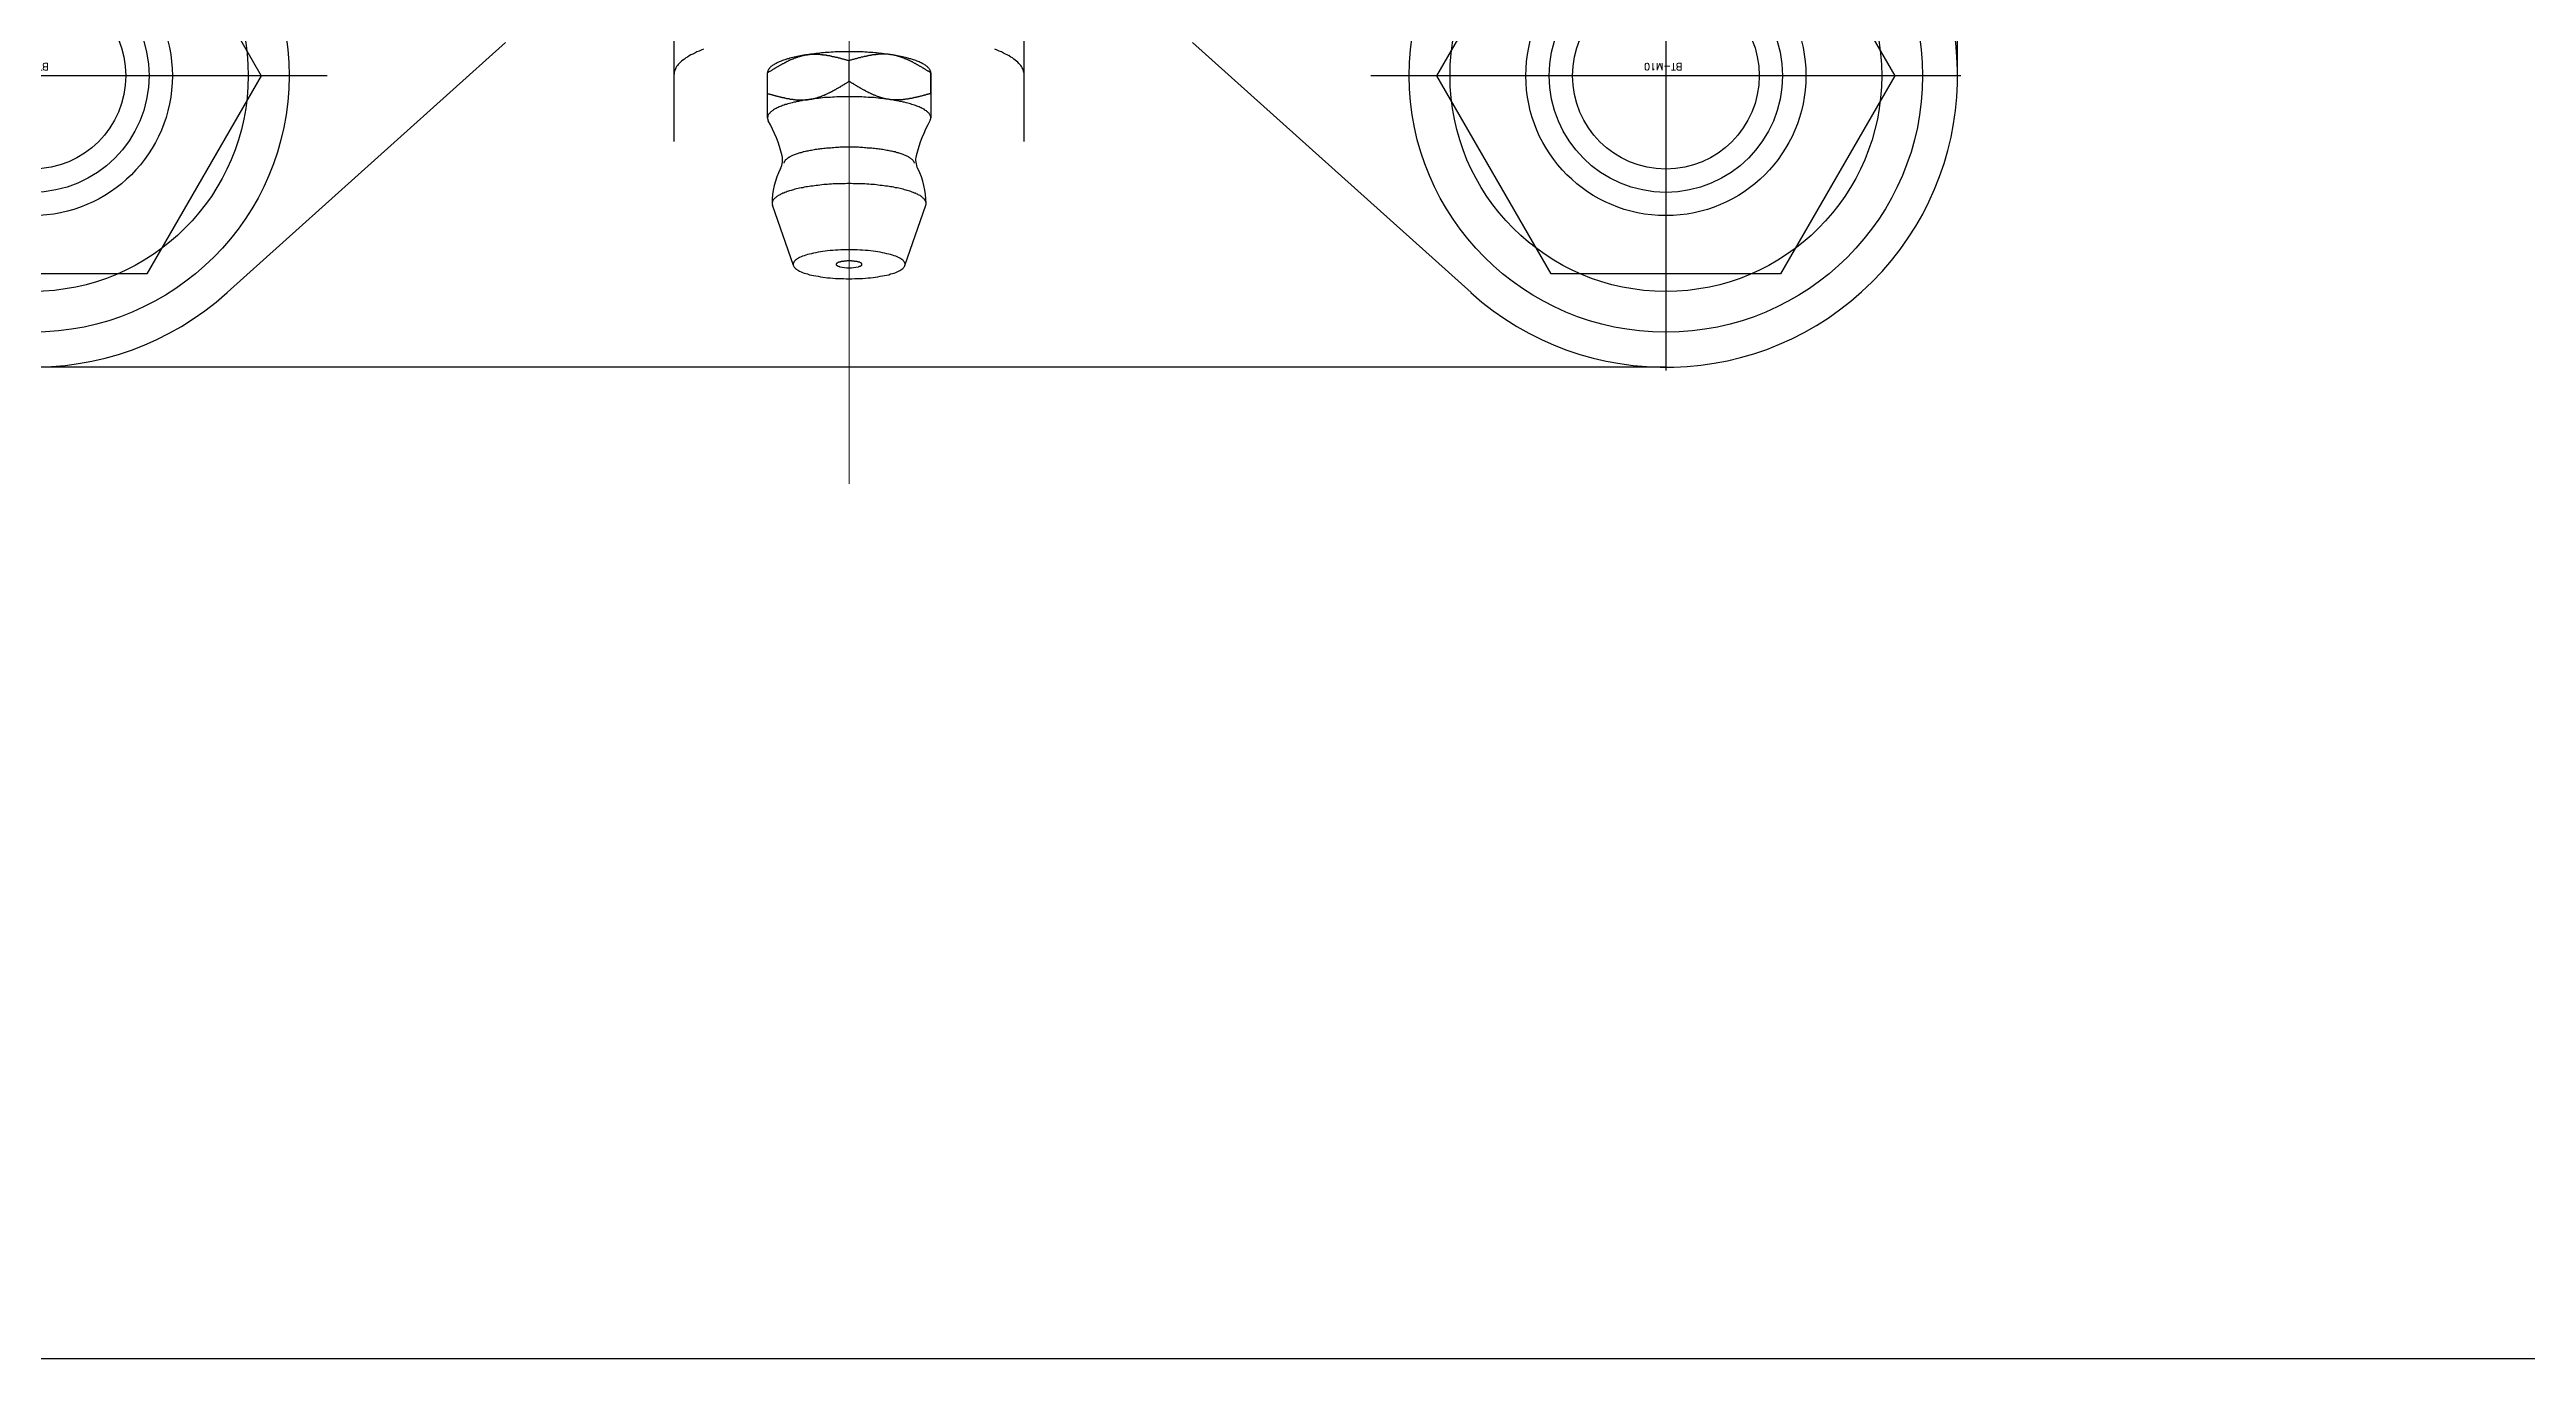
# Model space of a CAD drawing. Header units: millimetres. Extents: x -8731 to 85711, y -14522 to 31379.
# Drawn here: x 28504.2 to 28610.3, y -11994.7 to -11938.6 of the extents above; entities that cross this region are included whole.
import ezdxf

# ---------------------------------------------------------------- set-up
doc = ezdxf.new("R2010")
doc.units = ezdxf.units.MM
doc.header["$LTSCALE"] = 4
doc.linetypes.add('CENTER2', pattern=[28.575, 19.05, -3.175, 3.175, -3.175])
doc.layers.add('05_CENTER', color=4, linetype='CENTER2', lineweight=13)
doc.layers.add('10_DRAFT', color=8, linetype='Continuous', lineweight=0, plot=False)
doc.styles.add('KSS_TXT_L', font='txt.shx', dxfattribs={"height": 9, "bigfont": 'extfont2.shx'})

# ---------------------------------------------------------------- blocks, each defined once
blk = doc.blocks.new('M10Tz_1_1_1')
at = {"color": 0}
for radius in [5, 4]:
    blk.add_circle((0, 0), radius, dxfattribs=at)
at = {"layer": '05_CENTER'}
for p, q in [((0, -8.34), (0, 8.34)), ((8.34, 0), (-8.34, 0))]:
    blk.add_line(p, q, dxfattribs=at)
blk = doc.blocks.new('A$C053E2500_1_1')
at = {"color": 0}
blk.add_line((-90, 170), (-90, 0), dxfattribs=at)
for p in [(-35, 130), (-35, 60)]:
    blk.add_blockref('M10Tz_1_1_1', p)
blk = doc.blocks.new('MUCAF205Ja_1_1')
at = {"color": 0}
for p, q in [((-35, 47.5), (35, 47.5)), ((-14.72, 33.58), (-26.65, 44.3)), ((14.72, 33.58), (26.65, 44.3)), ((-2.39, 43.14), (-3.29, 40.55)), ((2.39, 43.14), (3.29, 40.55)), ((-7.5, 37.82), (-7.5, 32.92)), ((7.5, 37.82), (7.5, 32.92)), ((-3.5, 34.88), (-3.5, 36.81)), ((-3.5, 35.76), (-3.5, 34.88)), ((0, 35.24), (0, 34.35)), ((3.5, 35.76), (3.5, 34.88)), ((-47.5, 35), (-47.5, -35))]:
    blk.add_line(p, q, dxfattribs=at)
for points in [[(-3.5, 35.76), (-3.5, 35.83), (-3.5, 35.9), (-3.5, 35.96), (-3.5, 36.02), (-3.5, 36.08), (-3.5, 36.13), (-3.5, 36.19), (-3.5, 36.24), (-3.5, 36.29), (-3.5, 36.34), (-3.5, 36.38), (-3.5, 36.43), (-3.5, 36.47), (-3.5, 36.51), (-3.5, 36.55), (-3.5, 36.58), (-3.5, 36.62), (-3.5, 36.65), (-3.5, 36.68), (-3.5, 36.71), (-3.5, 36.74), (-3.5, 36.76), (-3.5, 36.79), (-3.5, 36.81)], [(3.5, 36.81), (3.5, 36.79), (3.5, 36.76), (3.5, 36.74), (3.5, 36.71), (3.5, 36.68), (3.5, 36.65), (3.5, 36.62), (3.5, 36.58), (3.5, 36.55), (3.5, 36.51), (3.5, 36.47), (3.5, 36.43), (3.5, 36.38), (3.5, 36.34), (3.5, 36.29), (3.5, 36.24), (3.5, 36.19), (3.5, 36.13), (3.5, 36.08), (3.5, 36.02), (3.5, 35.96), (3.5, 35.9), (3.5, 35.83), (3.5, 35.76)]]:
    blk.add_lwpolyline(points, dxfattribs=at)
for points in [[(2.4, 43.09, 0), (2.4, 43.12, 0), (2.39, 43.15, 0), (2.37, 43.18, 0), (2.35, 43.21, 0), (2.33, 43.24, 0), (2.3, 43.27, 0), (2.26, 43.3, 0), (2.22, 43.32, 0), (2.17, 43.35, 0), (2.12, 43.38, 0), (2.06, 43.41, 0), (2, 43.43, 0), (1.93, 43.46, 0), (1.86, 43.48, 0), (1.78, 43.5, 0), (1.7, 43.53, 0), (1.61, 43.55, 0), (1.52, 43.57, 0), (1.43, 43.58, 0), (1.33, 43.6, 0), (1.23, 43.62, 0), (1.13, 43.63, 0), (1.03, 43.65, 0), (0.92, 43.66, 0), (0.81, 43.67, 0), (0.7, 43.68, 0), (0.58, 43.69, 0), (0.47, 43.7, 0), (0.35, 43.7, 0), (0.24, 43.7, 0), (0.12, 43.71, 0), (0, 43.71, 0), (-0.12, 43.71, 0), (-0.24, 43.7, 0), (-0.35, 43.7, 0), (-0.47, 43.7, 0), (-0.58, 43.69, 0), (-0.7, 43.68, 0), (-0.81, 43.67, 0), (-0.92, 43.66, 0), (-1.03, 43.65, 0), (-1.13, 43.63, 0), (-1.23, 43.62, 0), (-1.33, 43.6, 0), (-1.43, 43.58, 0), (-1.52, 43.57, 0), (-1.61, 43.55, 0), (-1.7, 43.53, 0), (-1.78, 43.5, 0), (-1.86, 43.48, 0), (-1.93, 43.46, 0), (-2, 43.43, 0), (-2.06, 43.41, 0), (-2.12, 43.38, 0), (-2.17, 43.35, 0), (-2.22, 43.32, 0), (-2.26, 43.3, 0), (-2.3, 43.27, 0), (-2.33, 43.24, 0), (-2.35, 43.21, 0), (-2.37, 43.18, 0), (-2.39, 43.15, 0), (-2.4, 43.12, 0), (-2.4, 43.09, 0), (-2.4, 43.06, 0), (-2.39, 43.03, 0), (-2.37, 42.99, 0), (-2.35, 42.96, 0), (-2.33, 42.94, 0), (-2.3, 42.91, 0), (-2.26, 42.88, 0), (-2.22, 42.85, 0), (-2.17, 42.82, 0), (-2.12, 42.79, 0), (-2.06, 42.77, 0), (-2, 42.74, 0), (-1.93, 42.72, 0), (-1.86, 42.69, 0), (-1.78, 42.67, 0), (-1.7, 42.65, 0), (-1.61, 42.63, 0), (-1.52, 42.61, 0), (-1.43, 42.59, 0), (-1.33, 42.57, 0), (-1.23, 42.55, 0), (-1.13, 42.54, 0), (-1.03, 42.52, 0), (-0.92, 42.51, 0), (-0.81, 42.5, 0), (-0.7, 42.49, 0), (-0.58, 42.48, 0), (-0.47, 42.48, 0), (-0.35, 42.47, 0), (-0.24, 42.47, 0), (-0.12, 42.47, 0), (0, 42.46, 0), (0.12, 42.47, 0), (0.24, 42.47, 0), (0.35, 42.47, 0), (0.47, 42.48, 0), (0.58, 42.48, 0), (0.7, 42.49, 0), (0.81, 42.5, 0), (0.92, 42.51, 0), (1.03, 42.52, 0), (1.13, 42.54, 0), (1.23, 42.55, 0), (1.33, 42.57, 0), (1.43, 42.59, 0), (1.52, 42.61, 0), (1.61, 42.63, 0), (1.7, 42.65, 0), (1.78, 42.67, 0), (1.86, 42.69, 0), (1.93, 42.72, 0), (2, 42.74, 0), (2.06, 42.77, 0), (2.12, 42.79, 0), (2.17, 42.82, 0), (2.22, 42.85, 0), (2.26, 42.88, 0), (2.3, 42.91, 0), (2.33, 42.94, 0), (2.35, 42.96, 0), (2.37, 42.99, 0), (2.39, 43.03, 0), (2.4, 43.06, 0), (2.4, 43.09, 0)], [(-0.39, 43.19, 0), (-0.4, 43.19, 0), (-0.41, 43.18, 0), (-0.43, 43.18, 0), (-0.44, 43.17, 0), (-0.45, 43.17, 0), (-0.46, 43.16, 0), (-0.47, 43.16, 0), (-0.49, 43.16, 0), (-0.49, 43.15, 0), (-0.5, 43.15, 0), (-0.51, 43.14, 0), (-0.52, 43.14, 0), (-0.53, 43.13, 0), (-0.53, 43.13, 0), (-0.54, 43.12, 0), (-0.54, 43.12, 0), (-0.55, 43.11, 0), (-0.55, 43.11, 0), (-0.55, 43.1, 0), (-0.55, 43.09, 0), (-0.55, 43.09, 0), (-0.55, 43.08, 0), (-0.55, 43.08, 0), (-0.55, 43.07, 0), (-0.55, 43.07, 0), (-0.55, 43.06, 0), (-0.54, 43.06, 0), (-0.54, 43.05, 0), (-0.53, 43.05, 0), (-0.53, 43.04, 0), (-0.52, 43.04, 0), (-0.51, 43.03, 0), (-0.51, 43.03, 0), (-0.5, 43.02, 0), (-0.49, 43.02, 0), (-0.48, 43.01, 0), (-0.47, 43.01, 0), (-0.46, 43, 0), (-0.44, 43, 0), (-0.43, 43, 0), (-0.42, 42.99, 0), (-0.4, 42.99, 0), (-0.39, 42.98, 0), (-0.37, 42.98, 0), (-0.36, 42.98, 0), (-0.34, 42.97, 0), (-0.33, 42.97, 0), (-0.31, 42.97, 0), (-0.29, 42.96, 0), (-0.28, 42.96, 0), (-0.26, 42.96, 0), (-0.24, 42.96, 0), (-0.22, 42.95, 0), (-0.2, 42.95, 0), (-0.18, 42.95, 0), (-0.16, 42.95, 0), (-0.14, 42.95, 0), (-0.12, 42.95, 0), (-0.1, 42.94, 0), (-0.08, 42.94, 0), (-0.06, 42.94, 0), (-0.04, 42.94, 0), (-0.02, 42.94, 0), (0, 42.94, 0), (0.02, 42.94, 0), (0.04, 42.94, 0), (0.06, 42.94, 0), (0.08, 42.94, 0), (0.1, 42.94, 0), (0.12, 42.95, 0), (0.14, 42.95, 0), (0.16, 42.95, 0), (0.18, 42.95, 0), (0.2, 42.95, 0), (0.22, 42.95, 0), (0.24, 42.96, 0), (0.26, 42.96, 0), (0.28, 42.96, 0), (0.29, 42.96, 0), (0.31, 42.97, 0), (0.33, 42.97, 0), (0.34, 42.97, 0), (0.36, 42.98, 0), (0.37, 42.98, 0), (0.39, 42.98, 0), (0.4, 42.99, 0), (0.42, 42.99, 0), (0.43, 43, 0), (0.44, 43, 0), (0.46, 43, 0), (0.47, 43.01, 0), (0.48, 43.01, 0), (0.49, 43.02, 0), (0.5, 43.02, 0), (0.51, 43.03, 0), (0.51, 43.03, 0), (0.52, 43.04, 0), (0.53, 43.04, 0), (0.53, 43.05, 0), (0.54, 43.05, 0), (0.54, 43.06, 0), (0.55, 43.06, 0), (0.55, 43.07, 0), (0.55, 43.07, 0), (0.55, 43.08, 0), (0.55, 43.08, 0), (0.55, 43.09, 0), (0.55, 43.09, 0), (0.55, 43.1, 0), (0.55, 43.11, 0), (0.55, 43.11, 0), (0.54, 43.12, 0), (0.54, 43.12, 0), (0.53, 43.13, 0), (0.53, 43.13, 0), (0.52, 43.14, 0), (0.51, 43.14, 0), (0.5, 43.15, 0), (0.49, 43.15, 0), (0.49, 43.16, 0), (0.47, 43.16, 0), (0.46, 43.16, 0), (0.45, 43.17, 0), (0.44, 43.17, 0), (0.43, 43.18, 0), (0.41, 43.18, 0), (0.4, 43.19, 0), (0.39, 43.19, 0)], [(-3.29, 40.55, 0), (-3.29, 40.53, 0), (-3.3, 40.51, 0), (-3.3, 40.49, 0), (-3.3, 40.47, 0), (-3.3, 40.44, 0), (-3.29, 40.42, 0), (-3.29, 40.4, 0), (-3.28, 40.38, 0), (-3.27, 40.36, 0), (-3.25, 40.33, 0), (-3.24, 40.31, 0), (-3.22, 40.29, 0), (-3.2, 40.27, 0), (-3.18, 40.25, 0), (-3.15, 40.23, 0), (-3.13, 40.2, 0), (-3.1, 40.18, 0), (-3.07, 40.16, 0), (-3.04, 40.14, 0), (-3, 40.12, 0), (-2.96, 40.1, 0), (-2.93, 40.08, 0), (-2.88, 40.06, 0), (-2.84, 40.04, 0), (-2.8, 40.03, 0), (-2.75, 40.01, 0), (-2.7, 39.99, 0), (-2.65, 39.97, 0), (-2.6, 39.95, 0), (-2.55, 39.94, 0), (-2.49, 39.92, 0), (-2.44, 39.9, 0), (-2.38, 39.89, 0), (-2.32, 39.87, 0), (-2.25, 39.85, 0), (-2.19, 39.84, 0), (-2.13, 39.82, 0), (-2.06, 39.81, 0), (-1.99, 39.8, 0), (-1.92, 39.78, 0), (-1.85, 39.77, 0), (-1.78, 39.76, 0), (-1.71, 39.75, 0), (-1.64, 39.74, 0), (-1.56, 39.73, 0), (-1.49, 39.72, 0), (-1.41, 39.71, 0), (-1.33, 39.7, 0), (-1.25, 39.69, 0), (-1.17, 39.68, 0), (-1.09, 39.67, 0), (-1.01, 39.66, 0), (-0.93, 39.66, 0), (-0.85, 39.65, 0), (-0.76, 39.65, 0), (-0.68, 39.64, 0), (-0.6, 39.64, 0), (-0.51, 39.63, 0), (-0.43, 39.63, 0), (-0.34, 39.63, 0), (-0.26, 39.63, 0), (-0.17, 39.63, 0), (-0.09, 39.62, 0), (0, 39.62, 0), (0.09, 39.62, 0), (0.17, 39.63, 0), (0.26, 39.63, 0), (0.34, 39.63, 0), (0.43, 39.63, 0), (0.51, 39.63, 0), (0.6, 39.64, 0), (0.68, 39.64, 0), (0.76, 39.65, 0), (0.85, 39.65, 0), (0.93, 39.66, 0), (1.01, 39.66, 0), (1.09, 39.67, 0), (1.17, 39.68, 0), (1.25, 39.69, 0), (1.33, 39.7, 0), (1.41, 39.71, 0), (1.49, 39.72, 0), (1.56, 39.73, 0), (1.64, 39.74, 0), (1.71, 39.75, 0), (1.78, 39.76, 0), (1.85, 39.77, 0), (1.92, 39.78, 0), (1.99, 39.8, 0), (2.06, 39.81, 0), (2.13, 39.82, 0), (2.19, 39.84, 0), (2.25, 39.85, 0), (2.32, 39.87, 0), (2.38, 39.89, 0), (2.44, 39.9, 0), (2.49, 39.92, 0), (2.55, 39.94, 0), (2.6, 39.95, 0), (2.65, 39.97, 0), (2.7, 39.99, 0), (2.75, 40.01, 0), (2.8, 40.03, 0), (2.84, 40.04, 0), (2.88, 40.06, 0), (2.93, 40.08, 0), (2.96, 40.1, 0), (3, 40.12, 0), (3.04, 40.14, 0), (3.07, 40.16, 0), (3.1, 40.18, 0), (3.13, 40.2, 0), (3.15, 40.23, 0), (3.18, 40.25, 0), (3.2, 40.27, 0), (3.22, 40.29, 0), (3.24, 40.31, 0), (3.25, 40.33, 0), (3.27, 40.36, 0), (3.28, 40.38, 0), (3.29, 40.4, 0), (3.29, 40.42, 0), (3.3, 40.44, 0), (3.3, 40.47, 0), (3.3, 40.49, 0), (3.3, 40.51, 0), (3.29, 40.53, 0), (3.29, 40.55, 0)], [(-2.8, 38.75, 0), (-2.8, 38.73, 0), (-2.79, 38.71, 0), (-2.78, 38.69, 0), (-2.77, 38.68, 0), (-2.76, 38.66, 0), (-2.75, 38.64, 0), (-2.74, 38.63, 0), (-2.72, 38.61, 0), (-2.7, 38.59, 0), (-2.68, 38.58, 0), (-2.66, 38.56, 0), (-2.64, 38.55, 0), (-2.62, 38.53, 0), (-2.59, 38.51, 0), (-2.57, 38.5, 0), (-2.54, 38.48, 0), (-2.51, 38.47, 0), (-2.48, 38.45, 0), (-2.45, 38.44, 0), (-2.42, 38.42, 0), (-2.38, 38.41, 0), (-2.35, 38.39, 0), (-2.31, 38.38, 0), (-2.27, 38.37, 0), (-2.23, 38.35, 0), (-2.19, 38.34, 0), (-2.15, 38.32, 0), (-2.11, 38.31, 0), (-2.06, 38.3, 0), (-2.02, 38.29, 0), (-1.97, 38.27, 0), (-1.92, 38.26, 0), (-1.87, 38.25, 0), (-1.82, 38.24, 0), (-1.77, 38.23, 0), (-1.72, 38.22, 0), (-1.67, 38.21, 0), (-1.61, 38.2, 0), (-1.56, 38.19, 0), (-1.5, 38.18, 0), (-1.45, 38.17, 0), (-1.39, 38.16, 0), (-1.33, 38.15, 0), (-1.27, 38.15, 0), (-1.22, 38.14, 0), (-1.16, 38.13, 0), (-1.09, 38.12, 0), (-1.03, 38.12, 0), (-0.97, 38.11, 0), (-0.91, 38.11, 0), (-0.85, 38.1, 0), (-0.78, 38.1, 0), (-0.72, 38.09, 0), (-0.66, 38.09, 0), (-0.59, 38.08, 0), (-0.53, 38.08, 0), (-0.46, 38.08, 0), (-0.4, 38.07, 0), (-0.33, 38.07, 0), (-0.26, 38.07, 0), (-0.2, 38.07, 0), (-0.13, 38.07, 0), (-0.07, 38.07, 0), (0, 38.07, 0), (0.07, 38.07, 0), (0.13, 38.07, 0), (0.2, 38.07, 0), (0.26, 38.07, 0), (0.33, 38.07, 0), (0.4, 38.07, 0), (0.46, 38.08, 0), (0.53, 38.08, 0), (0.59, 38.08, 0), (0.66, 38.09, 0), (0.72, 38.09, 0), (0.78, 38.1, 0), (0.85, 38.1, 0), (0.91, 38.11, 0), (0.97, 38.11, 0), (1.03, 38.12, 0), (1.09, 38.12, 0), (1.16, 38.13, 0), (1.22, 38.14, 0), (1.27, 38.15, 0), (1.33, 38.15, 0), (1.39, 38.16, 0), (1.45, 38.17, 0), (1.5, 38.18, 0), (1.56, 38.19, 0), (1.61, 38.2, 0), (1.67, 38.21, 0), (1.72, 38.22, 0), (1.77, 38.23, 0), (1.82, 38.24, 0), (1.87, 38.25, 0), (1.92, 38.26, 0), (1.97, 38.27, 0), (2.02, 38.29, 0), (2.06, 38.3, 0), (2.11, 38.31, 0), (2.15, 38.32, 0), (2.19, 38.34, 0), (2.23, 38.35, 0), (2.27, 38.37, 0), (2.31, 38.38, 0), (2.35, 38.39, 0), (2.38, 38.41, 0), (2.42, 38.42, 0), (2.45, 38.44, 0), (2.48, 38.45, 0), (2.51, 38.47, 0), (2.54, 38.48, 0), (2.57, 38.5, 0), (2.59, 38.51, 0), (2.62, 38.53, 0), (2.64, 38.55, 0), (2.66, 38.56, 0), (2.68, 38.58, 0), (2.7, 38.59, 0), (2.72, 38.61, 0), (2.74, 38.63, 0), (2.75, 38.64, 0), (2.76, 38.66, 0), (2.77, 38.68, 0), (2.78, 38.69, 0), (2.79, 38.71, 0), (2.8, 38.73, 0), (2.8, 38.75, 0)], [(-3.5, 36.81, 0), (-3.5, 36.78, 0), (-3.5, 36.76, 0), (-3.49, 36.74, 0), (-3.48, 36.71, 0), (-3.47, 36.69, 0), (-3.46, 36.67, 0), (-3.44, 36.65, 0), (-3.43, 36.62, 0), (-3.41, 36.6, 0), (-3.38, 36.58, 0), (-3.36, 36.55, 0), (-3.33, 36.53, 0), (-3.31, 36.51, 0), (-3.28, 36.49, 0), (-3.24, 36.47, 0), (-3.21, 36.44, 0), (-3.17, 36.42, 0), (-3.13, 36.4, 0), (-3.09, 36.38, 0), (-3.05, 36.36, 0), (-3, 36.34, 0), (-2.95, 36.32, 0), (-2.9, 36.3, 0), (-2.85, 36.28, 0), (-2.8, 36.26, 0), (-2.75, 36.25, 0), (-2.69, 36.23, 0), (-2.63, 36.21, 0), (-2.57, 36.19, 0), (-2.51, 36.18, 0), (-2.44, 36.16, 0), (-2.38, 36.14, 0), (-2.31, 36.13, 0), (-2.24, 36.11, 0), (-2.17, 36.1, 0), (-2.1, 36.08, 0), (-2.03, 36.07, 0), (-1.96, 36.06, 0), (-1.88, 36.04, 0), (-1.8, 36.03, 0), (-1.73, 36.02, 0), (-1.65, 36.01, 0), (-1.57, 36, 0), (-1.49, 35.99, 0), (-1.41, 35.98, 0), (-1.32, 35.97, 0), (-1.24, 35.96, 0), (-1.15, 35.95, 0), (-1.07, 35.94, 0), (-0.98, 35.94, 0), (-0.9, 35.93, 0), (-0.81, 35.93, 0), (-0.72, 35.92, 0), (-0.63, 35.92, 0), (-0.54, 35.91, 0), (-0.45, 35.91, 0), (-0.37, 35.91, 0), (-0.28, 35.9, 0), (-0.19, 35.9, 0), (-0.1, 35.9, 0), (-0.01, 35.9, 0), (0.08, 35.9, 0), (0.17, 35.9, 0), (0.26, 35.9, 0), (0.35, 35.91, 0), (0.44, 35.91, 0), (0.53, 35.91, 0), (0.62, 35.92, 0), (0.71, 35.92, 0), (0.8, 35.93, 0), (0.88, 35.93, 0), (0.97, 35.94, 0), (1.06, 35.94, 0), (1.14, 35.95, 0), (1.23, 35.96, 0), (1.31, 35.97, 0), (1.39, 35.98, 0), (1.48, 35.99, 0), (1.56, 36, 0), (1.64, 36.01, 0), (1.72, 36.02, 0), (1.79, 36.03, 0), (1.87, 36.04, 0), (1.95, 36.05, 0), (2.02, 36.07, 0), (2.09, 36.08, 0), (2.17, 36.1, 0), (2.24, 36.11, 0), (2.3, 36.13, 0), (2.37, 36.14, 0), (2.44, 36.16, 0), (2.5, 36.17, 0), (2.56, 36.19, 0), (2.62, 36.21, 0), (2.68, 36.23, 0), (2.74, 36.24, 0), (2.79, 36.26, 0), (2.85, 36.28, 0), (2.9, 36.3, 0), (2.95, 36.32, 0), (3, 36.34, 0), (3.04, 36.36, 0), (3.08, 36.38, 0), (3.13, 36.4, 0), (3.17, 36.42, 0), (3.2, 36.44, 0), (3.24, 36.46, 0), (3.27, 36.49, 0), (3.3, 36.51, 0), (3.33, 36.53, 0), (3.36, 36.55, 0), (3.38, 36.57, 0), (3.4, 36.6, 0), (3.42, 36.62, 0), (3.44, 36.64, 0), (3.46, 36.66, 0), (3.47, 36.69, 0), (3.48, 36.71, 0), (3.49, 36.73, 0), (3.49, 36.76, 0), (3.5, 36.78, 0), (3.5, 36.8, 0), (3.5, 36.83, 0), (3.5, 36.85, 0), (3.49, 36.87, 0), (3.48, 36.9, 0), (3.47, 36.92, 0), (3.46, 36.94, 0)], [(-3.46, 36.94, 0), (-3.46, 36.94, 0), (-3.46, 36.94, 0), (-3.46, 36.94, 0), (-3.46, 36.94, 0), (-3.46, 36.94, 0), (-3.46, 36.94, 0), (-3.46, 36.94, 0), (-3.47, 36.93, 0), (-3.47, 36.93, 0), (-3.47, 36.93, 0), (-3.47, 36.93, 0), (-3.47, 36.93, 0), (-3.47, 36.93, 0), (-3.47, 36.93, 0), (-3.47, 36.93, 0), (-3.47, 36.93, 0), (-3.47, 36.93, 0), (-3.47, 36.92, 0), (-3.47, 36.92, 0), (-3.47, 36.92, 0), (-3.47, 36.92, 0), (-3.47, 36.92, 0), (-3.47, 36.92, 0), (-3.47, 36.92, 0), (-3.47, 36.92, 0), (-3.47, 36.92, 0), (-3.48, 36.91, 0), (-3.48, 36.91, 0), (-3.48, 36.91, 0), (-3.48, 36.91, 0), (-3.48, 36.91, 0), (-3.48, 36.91, 0), (-3.48, 36.91, 0), (-3.48, 36.91, 0), (-3.48, 36.91, 0), (-3.48, 36.91, 0), (-3.48, 36.9, 0), (-3.48, 36.9, 0), (-3.48, 36.9, 0), (-3.48, 36.9, 0), (-3.48, 36.9, 0), (-3.48, 36.9, 0), (-3.48, 36.9, 0), (-3.48, 36.9, 0), (-3.48, 36.9, 0), (-3.48, 36.89, 0), (-3.48, 36.89, 0), (-3.48, 36.89, 0), (-3.48, 36.89, 0), (-3.49, 36.89, 0), (-3.49, 36.89, 0), (-3.49, 36.89, 0), (-3.49, 36.89, 0), (-3.49, 36.89, 0), (-3.49, 36.89, 0), (-3.49, 36.88, 0), (-3.49, 36.88, 0), (-3.49, 36.88, 0), (-3.49, 36.88, 0), (-3.49, 36.88, 0), (-3.49, 36.88, 0), (-3.49, 36.88, 0), (-3.49, 36.88, 0), (-3.49, 36.88, 0), (-3.49, 36.87, 0), (-3.49, 36.87, 0), (-3.49, 36.87, 0), (-3.49, 36.87, 0), (-3.49, 36.87, 0), (-3.49, 36.87, 0), (-3.49, 36.87, 0), (-3.49, 36.87, 0), (-3.49, 36.87, 0), (-3.49, 36.87, 0), (-3.49, 36.86, 0), (-3.49, 36.86, 0), (-3.49, 36.86, 0), (-3.49, 36.86, 0), (-3.49, 36.86, 0), (-3.49, 36.86, 0), (-3.49, 36.86, 0), (-3.49, 36.86, 0), (-3.5, 36.86, 0), (-3.5, 36.85, 0), (-3.5, 36.85, 0), (-3.5, 36.85, 0), (-3.5, 36.85, 0), (-3.5, 36.85, 0), (-3.5, 36.85, 0), (-3.5, 36.85, 0), (-3.5, 36.85, 0), (-3.5, 36.85, 0), (-3.5, 36.84, 0), (-3.5, 36.84, 0), (-3.5, 36.84, 0), (-3.5, 36.84, 0), (-3.5, 36.84, 0), (-3.5, 36.84, 0), (-3.5, 36.84, 0), (-3.5, 36.84, 0), (-3.5, 36.84, 0), (-3.5, 36.84, 0), (-3.5, 36.83, 0), (-3.5, 36.83, 0), (-3.5, 36.83, 0), (-3.5, 36.83, 0), (-3.5, 36.83, 0), (-3.5, 36.83, 0), (-3.5, 36.83, 0), (-3.5, 36.83, 0), (-3.5, 36.83, 0), (-3.5, 36.82, 0), (-3.5, 36.82, 0), (-3.5, 36.82, 0), (-3.5, 36.82, 0), (-3.5, 36.82, 0), (-3.5, 36.82, 0), (-3.5, 36.82, 0), (-3.5, 36.82, 0), (-3.5, 36.82, 0), (-3.5, 36.81, 0), (-3.5, 36.81, 0), (-3.5, 36.81, 0), (-3.5, 36.81, 0), (-3.5, 36.81, 0), (-3.5, 36.81, 0), (-3.5, 36.81, 0), (-3.5, 36.81, 0)], [(3.5, 36.81, 0), (3.5, 36.81, 0), (3.5, 36.81, 0), (3.5, 36.81, 0), (3.5, 36.81, 0), (3.5, 36.81, 0), (3.5, 36.81, 0), (3.5, 36.81, 0), (3.5, 36.82, 0), (3.5, 36.82, 0), (3.5, 36.82, 0), (3.5, 36.82, 0), (3.5, 36.82, 0), (3.5, 36.82, 0), (3.5, 36.82, 0), (3.5, 36.82, 0), (3.5, 36.82, 0), (3.5, 36.83, 0), (3.5, 36.83, 0), (3.5, 36.83, 0), (3.5, 36.83, 0), (3.5, 36.83, 0), (3.5, 36.83, 0), (3.5, 36.83, 0), (3.5, 36.83, 0), (3.5, 36.83, 0), (3.5, 36.84, 0), (3.5, 36.84, 0), (3.5, 36.84, 0), (3.5, 36.84, 0), (3.5, 36.84, 0), (3.5, 36.84, 0), (3.5, 36.84, 0), (3.5, 36.84, 0), (3.5, 36.84, 0), (3.5, 36.84, 0), (3.5, 36.85, 0), (3.5, 36.85, 0), (3.5, 36.85, 0), (3.5, 36.85, 0), (3.5, 36.85, 0), (3.5, 36.85, 0), (3.5, 36.85, 0), (3.5, 36.85, 0), (3.5, 36.85, 0), (3.5, 36.86, 0), (3.49, 36.86, 0), (3.49, 36.86, 0), (3.49, 36.86, 0), (3.49, 36.86, 0), (3.49, 36.86, 0), (3.49, 36.86, 0), (3.49, 36.86, 0), (3.49, 36.86, 0), (3.49, 36.87, 0), (3.49, 36.87, 0), (3.49, 36.87, 0), (3.49, 36.87, 0), (3.49, 36.87, 0), (3.49, 36.87, 0), (3.49, 36.87, 0), (3.49, 36.87, 0), (3.49, 36.87, 0), (3.49, 36.87, 0), (3.49, 36.88, 0), (3.49, 36.88, 0), (3.49, 36.88, 0), (3.49, 36.88, 0), (3.49, 36.88, 0), (3.49, 36.88, 0), (3.49, 36.88, 0), (3.49, 36.88, 0), (3.49, 36.88, 0), (3.49, 36.89, 0), (3.49, 36.89, 0), (3.49, 36.89, 0), (3.49, 36.89, 0), (3.49, 36.89, 0), (3.49, 36.89, 0), (3.48, 36.89, 0), (3.48, 36.89, 0), (3.48, 36.89, 0), (3.48, 36.89, 0), (3.48, 36.9, 0), (3.48, 36.9, 0), (3.48, 36.9, 0), (3.48, 36.9, 0), (3.48, 36.9, 0), (3.48, 36.9, 0), (3.48, 36.9, 0), (3.48, 36.9, 0), (3.48, 36.9, 0), (3.48, 36.91, 0), (3.48, 36.91, 0), (3.48, 36.91, 0), (3.48, 36.91, 0), (3.48, 36.91, 0), (3.48, 36.91, 0), (3.48, 36.91, 0), (3.48, 36.91, 0), (3.48, 36.91, 0), (3.48, 36.91, 0), (3.47, 36.92, 0), (3.47, 36.92, 0), (3.47, 36.92, 0), (3.47, 36.92, 0), (3.47, 36.92, 0), (3.47, 36.92, 0), (3.47, 36.92, 0), (3.47, 36.92, 0), (3.47, 36.92, 0), (3.47, 36.93, 0), (3.47, 36.93, 0), (3.47, 36.93, 0), (3.47, 36.93, 0), (3.47, 36.93, 0), (3.47, 36.93, 0), (3.47, 36.93, 0), (3.47, 36.93, 0), (3.47, 36.93, 0), (3.47, 36.93, 0), (3.46, 36.94, 0), (3.46, 36.94, 0), (3.46, 36.94, 0), (3.46, 36.94, 0), (3.46, 36.94, 0), (3.46, 36.94, 0), (3.46, 36.94, 0), (3.46, 36.94, 0)], [(-3.5, 35.76, 0), (-3.48, 35.77, 0), (-3.45, 35.77, 0), (-3.43, 35.78, 0), (-3.41, 35.79, 0), (-3.38, 35.79, 0), (-3.36, 35.8, 0), (-3.34, 35.81, 0), (-3.31, 35.81, 0), (-3.29, 35.82, 0), (-3.27, 35.83, 0), (-3.24, 35.83, 0), (-3.22, 35.84, 0), (-3.2, 35.85, 0), (-3.17, 35.85, 0), (-3.15, 35.86, 0), (-3.13, 35.86, 0), (-3.1, 35.87, 0), (-3.08, 35.88, 0), (-3.06, 35.88, 0), (-3.03, 35.89, 0), (-3.01, 35.89, 0), (-2.99, 35.9, 0), (-2.96, 35.91, 0), (-2.94, 35.91, 0), (-2.92, 35.92, 0), (-2.89, 35.92, 0), (-2.87, 35.93, 0), (-2.85, 35.93, 0), (-2.82, 35.94, 0), (-2.8, 35.94, 0), (-2.78, 35.95, 0), (-2.75, 35.95, 0), (-2.73, 35.96, 0), (-2.71, 35.96, 0), (-2.69, 35.97, 0), (-2.66, 35.97, 0), (-2.64, 35.98, 0), (-2.62, 35.98, 0), (-2.59, 35.98, 0), (-2.57, 35.99, 0), (-2.55, 35.99, 0), (-2.52, 36, 0), (-2.5, 36, 0), (-2.48, 36, 0), (-2.46, 36.01, 0), (-2.43, 36.01, 0), (-2.41, 36.01, 0), (-2.39, 36.02, 0), (-2.36, 36.02, 0), (-2.34, 36.02, 0), (-2.32, 36.02, 0), (-2.3, 36.03, 0), (-2.27, 36.03, 0), (-2.25, 36.03, 0), (-2.23, 36.03, 0), (-2.2, 36.03, 0), (-2.18, 36.03, 0), (-2.16, 36.04, 0), (-2.14, 36.04, 0), (-2.11, 36.04, 0), (-2.09, 36.04, 0), (-2.07, 36.04, 0), (-2.05, 36.04, 0), (-2.02, 36.04, 0), (-2, 36.04, 0), (-1.98, 36.04, 0), (-1.96, 36.04, 0), (-1.93, 36.04, 0), (-1.91, 36.04, 0), (-1.89, 36.04, 0), (-1.87, 36.03, 0), (-1.85, 36.03, 0), (-1.82, 36.03, 0), (-1.8, 36.03, 0), (-1.78, 36.03, 0), (-1.76, 36.02, 0), (-1.73, 36.02, 0), (-1.71, 36.02, 0), (-1.69, 36.01, 0), (-1.67, 36.01, 0), (-1.65, 36.01, 0), (-1.62, 36, 0), (-1.6, 36, 0), (-1.58, 35.99, 0), (-1.56, 35.99, 0), (-1.54, 35.99, 0), (-1.52, 35.98, 0), (-1.49, 35.97, 0), (-1.47, 35.97, 0), (-1.45, 35.96, 0), (-1.43, 35.96, 0), (-1.41, 35.95, 0), (-1.39, 35.95, 0), (-1.36, 35.94, 0), (-1.34, 35.93, 0), (-1.32, 35.92, 0), (-1.3, 35.92, 0), (-1.28, 35.91, 0), (-1.26, 35.9, 0), (-1.24, 35.9, 0), (-1.21, 35.89, 0), (-1.19, 35.88, 0), (-1.17, 35.87, 0), (-1.15, 35.86, 0), (-1.13, 35.85, 0), (-1.11, 35.85, 0), (-1.09, 35.84, 0), (-1.06, 35.83, 0), (-1.04, 35.82, 0), (-1.02, 35.81, 0), (-1, 35.8, 0), (-0.98, 35.79, 0), (-0.96, 35.78, 0), (-0.94, 35.77, 0), (-0.92, 35.76, 0), (-0.9, 35.75, 0), (-0.87, 35.74, 0), (-0.85, 35.73, 0), (-0.83, 35.72, 0), (-0.81, 35.71, 0), (-0.79, 35.7, 0), (-0.77, 35.69, 0), (-0.75, 35.68, 0), (-0.73, 35.67, 0), (-0.71, 35.66, 0), (-0.69, 35.64, 0), (-0.66, 35.63, 0), (-0.64, 35.62, 0), (-0.62, 35.61, 0), (-0.6, 35.6, 0), (-0.58, 35.59, 0), (-0.56, 35.58, 0), (-0.54, 35.56, 0), (-0.52, 35.55, 0), (-0.5, 35.54, 0), (-0.48, 35.53, 0), (-0.46, 35.52, 0), (-0.44, 35.5, 0), (-0.41, 35.49, 0), (-0.39, 35.48, 0), (-0.37, 35.47, 0), (-0.35, 35.45, 0), (-0.33, 35.44, 0), (-0.31, 35.43, 0), (-0.29, 35.42, 0), (-0.27, 35.4, 0), (-0.25, 35.39, 0), (-0.23, 35.38, 0), (-0.21, 35.37, 0), (-0.19, 35.35, 0), (-0.17, 35.34, 0), (-0.14, 35.33, 0), (-0.12, 35.32, 0), (-0.1, 35.3, 0), (-0.08, 35.29, 0), (-0.06, 35.28, 0), (-0.04, 35.26, 0), (-0.02, 35.25, 0), (0, 35.24, 0)], [(3.5, 35.76, 0), (3.48, 35.77, 0), (3.45, 35.77, 0), (3.43, 35.78, 0), (3.41, 35.79, 0), (3.38, 35.79, 0), (3.36, 35.8, 0), (3.34, 35.81, 0), (3.31, 35.81, 0), (3.29, 35.82, 0), (3.27, 35.83, 0), (3.24, 35.83, 0), (3.22, 35.84, 0), (3.2, 35.85, 0), (3.17, 35.85, 0), (3.15, 35.86, 0), (3.13, 35.86, 0), (3.1, 35.87, 0), (3.08, 35.88, 0), (3.06, 35.88, 0), (3.03, 35.89, 0), (3.01, 35.89, 0), (2.99, 35.9, 0), (2.96, 35.91, 0), (2.94, 35.91, 0), (2.92, 35.92, 0), (2.89, 35.92, 0), (2.87, 35.93, 0), (2.85, 35.93, 0), (2.82, 35.94, 0), (2.8, 35.94, 0), (2.78, 35.95, 0), (2.75, 35.95, 0), (2.73, 35.96, 0), (2.71, 35.96, 0), (2.69, 35.97, 0), (2.66, 35.97, 0), (2.64, 35.98, 0), (2.62, 35.98, 0), (2.59, 35.98, 0), (2.57, 35.99, 0), (2.55, 35.99, 0), (2.52, 36, 0), (2.5, 36, 0), (2.48, 36, 0), (2.46, 36.01, 0), (2.43, 36.01, 0), (2.41, 36.01, 0), (2.39, 36.02, 0), (2.36, 36.02, 0), (2.34, 36.02, 0), (2.32, 36.02, 0), (2.3, 36.03, 0), (2.27, 36.03, 0), (2.25, 36.03, 0), (2.23, 36.03, 0), (2.2, 36.03, 0), (2.18, 36.03, 0), (2.16, 36.04, 0), (2.14, 36.04, 0), (2.11, 36.04, 0), (2.09, 36.04, 0), (2.07, 36.04, 0), (2.05, 36.04, 0), (2.02, 36.04, 0), (2, 36.04, 0), (1.98, 36.04, 0), (1.96, 36.04, 0), (1.93, 36.04, 0), (1.91, 36.04, 0), (1.89, 36.04, 0), (1.87, 36.03, 0), (1.85, 36.03, 0), (1.82, 36.03, 0), (1.8, 36.03, 0), (1.78, 36.03, 0), (1.76, 36.02, 0), (1.73, 36.02, 0), (1.71, 36.02, 0), (1.69, 36.01, 0), (1.67, 36.01, 0), (1.65, 36.01, 0), (1.62, 36, 0), (1.6, 36, 0), (1.58, 35.99, 0), (1.56, 35.99, 0), (1.54, 35.99, 0), (1.52, 35.98, 0), (1.49, 35.97, 0), (1.47, 35.97, 0), (1.45, 35.96, 0), (1.43, 35.96, 0), (1.41, 35.95, 0), (1.39, 35.95, 0), (1.36, 35.94, 0), (1.34, 35.93, 0), (1.32, 35.92, 0), (1.3, 35.92, 0), (1.28, 35.91, 0), (1.26, 35.9, 0), (1.24, 35.9, 0), (1.21, 35.89, 0), (1.19, 35.88, 0), (1.17, 35.87, 0), (1.15, 35.86, 0), (1.13, 35.85, 0), (1.11, 35.85, 0), (1.09, 35.84, 0), (1.06, 35.83, 0), (1.04, 35.82, 0), (1.02, 35.81, 0), (1, 35.8, 0), (0.98, 35.79, 0), (0.96, 35.78, 0), (0.94, 35.77, 0), (0.92, 35.76, 0), (0.9, 35.75, 0), (0.87, 35.74, 0), (0.85, 35.73, 0), (0.83, 35.72, 0), (0.81, 35.71, 0), (0.79, 35.7, 0), (0.77, 35.69, 0), (0.75, 35.68, 0), (0.73, 35.67, 0), (0.71, 35.66, 0), (0.69, 35.64, 0), (0.66, 35.63, 0), (0.64, 35.62, 0), (0.62, 35.61, 0), (0.6, 35.6, 0), (0.58, 35.59, 0), (0.56, 35.58, 0), (0.54, 35.56, 0), (0.52, 35.55, 0), (0.5, 35.54, 0), (0.48, 35.53, 0), (0.46, 35.52, 0), (0.44, 35.5, 0), (0.41, 35.49, 0), (0.39, 35.48, 0), (0.37, 35.47, 0), (0.35, 35.45, 0), (0.33, 35.44, 0), (0.31, 35.43, 0), (0.29, 35.42, 0), (0.27, 35.4, 0), (0.25, 35.39, 0), (0.23, 35.38, 0), (0.21, 35.37, 0), (0.19, 35.35, 0), (0.17, 35.34, 0), (0.14, 35.33, 0), (0.12, 35.32, 0), (0.1, 35.3, 0), (0.08, 35.29, 0), (0.06, 35.28, 0), (0.04, 35.26, 0), (0.02, 35.25, 0), (0, 35.24, 0)], [(-7.5, 34.94, 0), (-7.5, 34.89, 0), (-7.49, 34.85, 0), (-7.48, 34.8, 0), (-7.46, 34.75, 0), (-7.44, 34.7, 0), (-7.42, 34.66, 0), (-7.39, 34.61, 0), (-7.36, 34.56, 0), (-7.32, 34.52, 0), (-7.28, 34.47, 0), (-7.23, 34.42, 0), (-7.18, 34.38, 0), (-7.12, 34.33, 0), (-7.06, 34.29, 0), (-7, 34.24, 0), (-6.93, 34.2, 0), (-6.86, 34.15, 0), (-6.78, 34.11, 0), (-6.7, 34.07, 0), (-6.61, 34.03, 0), (-6.53, 33.98, 0), (-6.43, 33.94, 0), (-6.34, 33.9, 0), (-6.24, 33.86, 0)], [(6.24, 33.86, 0), (6.34, 33.9, 0), (6.43, 33.94, 0), (6.53, 33.98, 0), (6.61, 34.03, 0), (6.7, 34.07, 0), (6.78, 34.11, 0), (6.86, 34.15, 0), (6.93, 34.2, 0), (7, 34.24, 0), (7.06, 34.29, 0), (7.12, 34.33, 0), (7.18, 34.38, 0), (7.23, 34.42, 0), (7.28, 34.47, 0), (7.32, 34.52, 0), (7.36, 34.56, 0), (7.39, 34.61, 0), (7.42, 34.66, 0), (7.44, 34.7, 0), (7.46, 34.75, 0), (7.48, 34.8, 0), (7.49, 34.85, 0), (7.5, 34.89, 0), (7.5, 34.94, 0)], [(-3.5, 34.88, 0), (-3.5, 34.85, 0), (-3.5, 34.83, 0), (-3.49, 34.81, 0), (-3.48, 34.79, 0), (-3.47, 34.76, 0), (-3.46, 34.74, 0), (-3.45, 34.72, 0), (-3.43, 34.7, 0), (-3.41, 34.68, 0), (-3.39, 34.66, 0), (-3.37, 34.63, 0), (-3.35, 34.61, 0), (-3.32, 34.59, 0), (-3.3, 34.57, 0), (-3.27, 34.55, 0), (-3.23, 34.53, 0), (-3.2, 34.51, 0), (-3.16, 34.49, 0), (-3.13, 34.47, 0), (-3.09, 34.45, 0), (-3.04, 34.43, 0), (-3, 34.41, 0), (-2.96, 34.39, 0), (-2.91, 34.37, 0), (-2.86, 34.35, 0), (-2.81, 34.34, 0), (-2.76, 34.32, 0), (-2.71, 34.3, 0), (-2.65, 34.28, 0), (-2.59, 34.27, 0), (-2.53, 34.25, 0), (-2.47, 34.24, 0), (-2.41, 34.22, 0), (-2.35, 34.2, 0), (-2.29, 34.19, 0), (-2.22, 34.18, 0), (-2.15, 34.16, 0), (-2.08, 34.15, 0), (-2.01, 34.13, 0), (-1.94, 34.12, 0), (-1.87, 34.11, 0), (-1.8, 34.1, 0), (-1.72, 34.09, 0), (-1.65, 34.08, 0), (-1.57, 34.07, 0), (-1.5, 34.06, 0), (-1.42, 34.05, 0), (-1.34, 34.04, 0), (-1.26, 34.03, 0), (-1.18, 34.02, 0), (-1.1, 34.02, 0), (-1.02, 34.01, 0), (-0.93, 34, 0), (-0.85, 34, 0), (-0.77, 33.99, 0), (-0.68, 33.99, 0), (-0.6, 33.98, 0), (-0.51, 33.98, 0), (-0.43, 33.98, 0), (-0.34, 33.97, 0), (-0.26, 33.97, 0), (-0.17, 33.97, 0), (-0.09, 33.97, 0), (0, 33.97, 0), (0.09, 33.97, 0), (0.17, 33.97, 0), (0.26, 33.97, 0), (0.34, 33.97, 0), (0.43, 33.98, 0), (0.51, 33.98, 0), (0.6, 33.98, 0), (0.68, 33.99, 0), (0.77, 33.99, 0), (0.85, 34, 0), (0.93, 34, 0), (1.02, 34.01, 0), (1.1, 34.02, 0), (1.18, 34.02, 0), (1.26, 34.03, 0), (1.34, 34.04, 0), (1.42, 34.05, 0), (1.5, 34.06, 0), (1.57, 34.07, 0), (1.65, 34.08, 0), (1.73, 34.09, 0), (1.8, 34.1, 0), (1.87, 34.11, 0), (1.94, 34.12, 0), (2.02, 34.14, 0), (2.09, 34.15, 0), (2.15, 34.16, 0), (2.22, 34.18, 0), (2.29, 34.19, 0), (2.35, 34.2, 0), (2.41, 34.22, 0), (2.48, 34.24, 0), (2.54, 34.25, 0), (2.59, 34.27, 0), (2.65, 34.28, 0), (2.71, 34.3, 0), (2.76, 34.32, 0), (2.81, 34.34, 0), (2.86, 34.35, 0), (2.91, 34.37, 0), (2.96, 34.39, 0), (3, 34.41, 0), (3.05, 34.43, 0), (3.09, 34.45, 0), (3.13, 34.47, 0), (3.16, 34.49, 0), (3.2, 34.51, 0), (3.23, 34.53, 0), (3.27, 34.55, 0), (3.3, 34.57, 0), (3.32, 34.59, 0), (3.35, 34.61, 0), (3.37, 34.63, 0), (3.4, 34.66, 0), (3.41, 34.68, 0), (3.43, 34.7, 0), (3.45, 34.72, 0), (3.46, 34.74, 0), (3.47, 34.76, 0), (3.48, 34.79, 0), (3.49, 34.81, 0), (3.5, 34.83, 0), (3.5, 34.85, 0), (3.5, 34.88, 0)], [(-3.5, 34.88, 0), (-3.48, 34.86, 0), (-3.46, 34.85, 0), (-3.44, 34.84, 0), (-3.42, 34.82, 0), (-3.4, 34.81, 0), (-3.38, 34.8, 0), (-3.36, 34.79, 0), (-3.33, 34.77, 0), (-3.31, 34.76, 0), (-3.29, 34.75, 0), (-3.27, 34.74, 0), (-3.25, 34.72, 0), (-3.23, 34.71, 0), (-3.21, 34.7, 0), (-3.19, 34.68, 0), (-3.17, 34.67, 0), (-3.15, 34.66, 0), (-3.13, 34.65, 0), (-3.11, 34.63, 0), (-3.09, 34.62, 0), (-3.06, 34.61, 0), (-3.04, 34.6, 0), (-3.02, 34.59, 0), (-3, 34.57, 0), (-2.98, 34.56, 0), (-2.96, 34.55, 0), (-2.94, 34.54, 0), (-2.92, 34.53, 0), (-2.9, 34.52, 0), (-2.88, 34.5, 0), (-2.86, 34.49, 0), (-2.84, 34.48, 0), (-2.81, 34.47, 0), (-2.79, 34.46, 0), (-2.77, 34.45, 0), (-2.75, 34.44, 0), (-2.73, 34.43, 0), (-2.71, 34.41, 0), (-2.69, 34.4, 0), (-2.67, 34.39, 0), (-2.65, 34.38, 0), (-2.63, 34.37, 0), (-2.6, 34.36, 0), (-2.58, 34.35, 0), (-2.56, 34.34, 0), (-2.54, 34.33, 0), (-2.52, 34.32, 0), (-2.5, 34.31, 0), (-2.48, 34.3, 0), (-2.46, 34.29, 0), (-2.44, 34.29, 0), (-2.41, 34.28, 0), (-2.39, 34.27, 0), (-2.37, 34.26, 0), (-2.35, 34.25, 0), (-2.33, 34.24, 0), (-2.31, 34.23, 0), (-2.29, 34.23, 0), (-2.26, 34.22, 0), (-2.24, 34.21, 0), (-2.22, 34.2, 0), (-2.2, 34.2, 0), (-2.18, 34.19, 0), (-2.16, 34.18, 0), (-2.14, 34.18, 0), (-2.11, 34.17, 0), (-2.09, 34.16, 0), (-2.07, 34.16, 0), (-2.05, 34.15, 0), (-2.03, 34.15, 0), (-2.01, 34.14, 0), (-1.98, 34.13, 0), (-1.96, 34.13, 0), (-1.94, 34.12, 0), (-1.92, 34.12, 0), (-1.9, 34.12, 0), (-1.88, 34.11, 0), (-1.85, 34.11, 0), (-1.83, 34.1, 0), (-1.81, 34.1, 0), (-1.79, 34.1, 0), (-1.77, 34.09, 0), (-1.74, 34.09, 0), (-1.72, 34.09, 0), (-1.7, 34.09, 0), (-1.68, 34.08, 0), (-1.65, 34.08, 0), (-1.63, 34.08, 0), (-1.61, 34.08, 0), (-1.59, 34.08, 0), (-1.57, 34.08, 0), (-1.54, 34.08, 0), (-1.52, 34.07, 0), (-1.5, 34.07, 0), (-1.48, 34.07, 0), (-1.45, 34.07, 0), (-1.43, 34.07, 0), (-1.41, 34.08, 0), (-1.39, 34.08, 0), (-1.36, 34.08, 0), (-1.34, 34.08, 0), (-1.32, 34.08, 0), (-1.3, 34.08, 0), (-1.27, 34.08, 0), (-1.25, 34.08, 0), (-1.23, 34.09, 0), (-1.2, 34.09, 0), (-1.18, 34.09, 0), (-1.16, 34.09, 0), (-1.14, 34.1, 0), (-1.11, 34.1, 0), (-1.09, 34.1, 0), (-1.07, 34.1, 0), (-1.04, 34.11, 0), (-1.02, 34.11, 0), (-1, 34.11, 0), (-0.98, 34.12, 0), (-0.95, 34.12, 0), (-0.93, 34.13, 0), (-0.91, 34.13, 0), (-0.88, 34.13, 0), (-0.86, 34.14, 0), (-0.84, 34.14, 0), (-0.81, 34.15, 0), (-0.79, 34.15, 0), (-0.77, 34.16, 0), (-0.75, 34.16, 0), (-0.72, 34.17, 0), (-0.7, 34.17, 0), (-0.68, 34.18, 0), (-0.65, 34.18, 0), (-0.63, 34.19, 0), (-0.61, 34.19, 0), (-0.58, 34.2, 0), (-0.56, 34.2, 0), (-0.54, 34.21, 0), (-0.51, 34.21, 0), (-0.49, 34.22, 0), (-0.47, 34.23, 0), (-0.44, 34.23, 0), (-0.42, 34.24, 0), (-0.4, 34.24, 0), (-0.37, 34.25, 0), (-0.35, 34.26, 0), (-0.33, 34.26, 0), (-0.3, 34.27, 0), (-0.28, 34.28, 0), (-0.26, 34.28, 0), (-0.23, 34.29, 0), (-0.21, 34.29, 0), (-0.19, 34.3, 0), (-0.16, 34.31, 0), (-0.14, 34.31, 0), (-0.12, 34.32, 0), (-0.09, 34.33, 0), (-0.07, 34.33, 0), (-0.05, 34.34, 0), (-0.02, 34.35, 0), (0, 34.35, 0)], [(3.5, 34.88, 0), (3.48, 34.86, 0), (3.46, 34.85, 0), (3.44, 34.84, 0), (3.42, 34.82, 0), (3.4, 34.81, 0), (3.38, 34.8, 0), (3.36, 34.79, 0), (3.33, 34.77, 0), (3.31, 34.76, 0), (3.29, 34.75, 0), (3.27, 34.74, 0), (3.25, 34.72, 0), (3.23, 34.71, 0), (3.21, 34.7, 0), (3.19, 34.68, 0), (3.17, 34.67, 0), (3.15, 34.66, 0), (3.13, 34.65, 0), (3.11, 34.63, 0), (3.09, 34.62, 0), (3.06, 34.61, 0), (3.04, 34.6, 0), (3.02, 34.59, 0), (3, 34.57, 0), (2.98, 34.56, 0), (2.96, 34.55, 0), (2.94, 34.54, 0), (2.92, 34.53, 0), (2.9, 34.52, 0), (2.88, 34.5, 0), (2.86, 34.49, 0), (2.84, 34.48, 0), (2.81, 34.47, 0), (2.79, 34.46, 0), (2.77, 34.45, 0), (2.75, 34.44, 0), (2.73, 34.43, 0), (2.71, 34.41, 0), (2.69, 34.4, 0), (2.67, 34.39, 0), (2.65, 34.38, 0), (2.63, 34.37, 0), (2.6, 34.36, 0), (2.58, 34.35, 0), (2.56, 34.34, 0), (2.54, 34.33, 0), (2.52, 34.32, 0), (2.5, 34.31, 0), (2.48, 34.3, 0), (2.46, 34.29, 0), (2.44, 34.29, 0), (2.41, 34.28, 0), (2.39, 34.27, 0), (2.37, 34.26, 0), (2.35, 34.25, 0), (2.33, 34.24, 0), (2.31, 34.23, 0), (2.29, 34.23, 0), (2.26, 34.22, 0), (2.24, 34.21, 0), (2.22, 34.2, 0), (2.2, 34.2, 0), (2.18, 34.19, 0), (2.16, 34.18, 0), (2.14, 34.18, 0), (2.11, 34.17, 0), (2.09, 34.16, 0), (2.07, 34.16, 0), (2.05, 34.15, 0), (2.03, 34.15, 0), (2.01, 34.14, 0), (1.98, 34.13, 0), (1.96, 34.13, 0), (1.94, 34.12, 0), (1.92, 34.12, 0), (1.9, 34.12, 0), (1.88, 34.11, 0), (1.85, 34.11, 0), (1.83, 34.1, 0), (1.81, 34.1, 0), (1.79, 34.1, 0), (1.77, 34.09, 0), (1.74, 34.09, 0), (1.72, 34.09, 0), (1.7, 34.09, 0), (1.68, 34.08, 0), (1.65, 34.08, 0), (1.63, 34.08, 0), (1.61, 34.08, 0), (1.59, 34.08, 0), (1.57, 34.08, 0), (1.54, 34.08, 0), (1.52, 34.07, 0), (1.5, 34.07, 0), (1.48, 34.07, 0), (1.45, 34.07, 0), (1.43, 34.07, 0), (1.41, 34.08, 0), (1.39, 34.08, 0), (1.36, 34.08, 0), (1.34, 34.08, 0), (1.32, 34.08, 0), (1.3, 34.08, 0), (1.27, 34.08, 0), (1.25, 34.08, 0), (1.23, 34.09, 0), (1.2, 34.09, 0), (1.18, 34.09, 0), (1.16, 34.09, 0), (1.14, 34.1, 0), (1.11, 34.1, 0), (1.09, 34.1, 0), (1.07, 34.1, 0), (1.04, 34.11, 0), (1.02, 34.11, 0), (1, 34.11, 0), (0.98, 34.12, 0), (0.95, 34.12, 0), (0.93, 34.13, 0), (0.91, 34.13, 0), (0.88, 34.13, 0), (0.86, 34.14, 0), (0.84, 34.14, 0), (0.81, 34.15, 0), (0.79, 34.15, 0), (0.77, 34.16, 0), (0.75, 34.16, 0), (0.72, 34.17, 0), (0.7, 34.17, 0), (0.68, 34.18, 0), (0.65, 34.18, 0), (0.63, 34.19, 0), (0.61, 34.19, 0), (0.58, 34.2, 0), (0.56, 34.2, 0), (0.54, 34.21, 0), (0.51, 34.21, 0), (0.49, 34.22, 0), (0.47, 34.23, 0), (0.44, 34.23, 0), (0.42, 34.24, 0), (0.4, 34.24, 0), (0.37, 34.25, 0), (0.35, 34.26, 0), (0.33, 34.26, 0), (0.3, 34.27, 0), (0.28, 34.28, 0), (0.26, 34.28, 0), (0.23, 34.29, 0), (0.21, 34.29, 0), (0.19, 34.3, 0), (0.16, 34.31, 0), (0.14, 34.31, 0), (0.12, 34.32, 0), (0.09, 34.33, 0), (0.07, 34.33, 0), (0.05, 34.34, 0), (0.02, 34.35, 0), (0, 34.35, 0)]]:
    blk.add_polyline3d(points, dxfattribs=at)
for centre in [(-35, 35), (35, 35)]:
    blk.add_circle(centre, 6, dxfattribs=at)
for centre, radius, start, end in [((-35, 35), 12.5, 48.0729, 221.9271), ((35, 35), 12.5, 318.0729, 131.9271), ((0, 41.65), 1.59, 75.9447, 104.0553), ((0, 40.48), 3.3, 180, 206.9649), ((0, 40.48), 3.3, 333.0351, 360), ((-8.7, 39.86), 6, 330.7801, 346.1981), ((-3.65, 38.62), 0.8, 346.1981, 26.9649), ((3.65, 38.62), 0.8, 153.0351, 193.8019), ((8.7, 39.86), 6, 193.8019, 209.2199)]:
    blk.add_arc(centre, radius, start, end, dxfattribs=at)
at = {"layer": '05_CENTER', "color": 0}
for p, q in [((0, 52.5), (0, -52.5)), ((-35, 24), (-35, 46)), ((-24, 35), (-46, 35)), ((24, 35), (46, 35))]:
    blk.add_line(p, q, dxfattribs=at)
blk = doc.blocks.new('A$C491655AE_1_1_1')
at = {"color": 0, "linetype": 'CENTER2'}
for p, q in [((0, -12.64), (0, 12.64)), ((-12.64, 0), (12.64, 0))]:
    blk.add_line(p, q, dxfattribs=at)
at = {"color": 0}
for p, q in [((-9.81, 0), (-4.91, 8.5)), ((-4.91, 8.5), (4.91, 8.5)), ((4.91, 8.5), (9.81, 0)), ((-4.91, -8.5), (-9.81, 0)), ((9.81, 0), (4.91, -8.5)), ((4.91, -8.5), (-4.91, -8.5))]:
    blk.add_line(p, q, dxfattribs=at)
for radius in [11, 9.25]:
    blk.add_circle((0, 0), radius, dxfattribs=at)
at = {"layer": '10_DRAFT', "style": 'KSS_TXT_L'}
blk.add_text('BT-M10', height=0.3, dxfattribs=at).set_placement((-0.7, -0.54))

msp = doc.modelspace()

# ---------------------------------------------------------------- block references
for name, p, rotation in [('A$C053E2500_1_1', (28633.44255, -11904.7187), 89.99999999999999), ('A$C491655AE_1_1_1', (28503.44255, -11939.7187), 180), ('A$C491655AE_1_1_1', (28573.44255, -11939.7187), 180)]:
    msp.add_blockref(name, p, dxfattribs=dict(rotation=rotation))
at = {"color": 4, "rotation": 180}
msp.add_blockref('MUCAF205Ja_1_1', (28538.44255, -11904.7187), dxfattribs=at)

doc.saveas('drawing.dxf')
